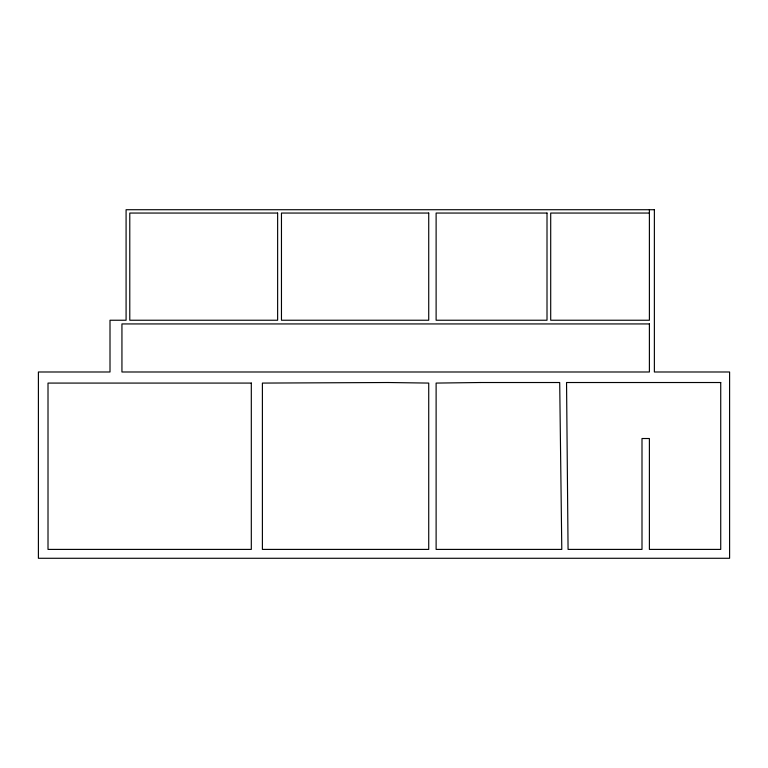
<?xml version="1.0" encoding="UTF-8"?>
<svg xmlns="http://www.w3.org/2000/svg" width="768" height="768" viewBox="0 0 768 768"><rect width="100%" height="100%" fill="white"/><g stroke="black" fill="none" stroke-linecap="round" stroke-linejoin="round"><path stroke-width="1.15" d="M649.392 213.053L550.704 213.053L550.704 320.237L649.392 320.237L649.392 209.722M388.07 382.522L262.397 383.078L262.397 549.408L428.726 549.408L428.726 383.078L388.07 382.522M480.47 382.522L436.118 383.078L436.118 549.408L561.792 549.408L559.699 382.522L480.47 382.522M654.374 209.722L126.086 209.722L126.086 320.237L110.006 320.237L110.006 371.99L38.4 371.99L38.4 558.278L729.6 558.278L729.6 371.99L654.374 371.99L654.374 209.722M277.632 213.053L129.782 213.053L129.782 320.237L277.632 320.237L277.632 213.053M428.726 213.053L281.462 213.053L281.462 320.237L428.726 320.237L428.726 213.053M547.008 213.053L436.118 213.053L436.118 320.237L547.008 320.237L547.008 213.053M649.392 323.933L121.939 323.933L121.939 371.99L649.392 371.99L649.392 323.933M720.73 382.522L566.544 382.522L568.07 549.408L642 549.408L642 438.518L649.392 438.518L649.392 549.408L720.73 549.408L720.73 382.522M251.309 383.078L48.01 383.078L48.01 549.408L251.309 549.408L251.309 383.078"/></g></svg>
